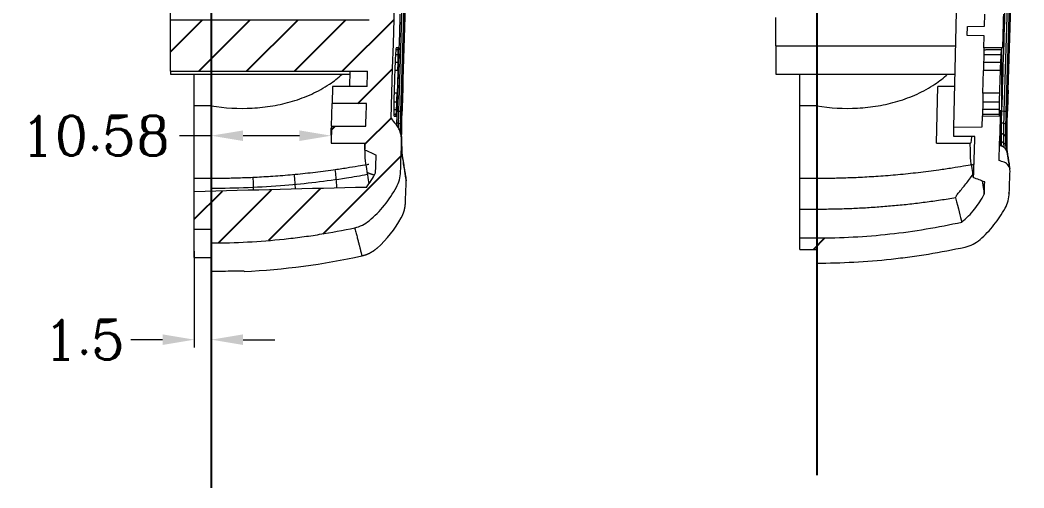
# Model space of a CAD drawing. Header units: millimetres. Extents: x -2408 to -1447, y -915 to -594.
# Drawn here: x -1544.7 to -1456.1, y -878.6 to -837.3 of the extents above; entities that cross this region are included whole.
import ezdxf

# ---------------------------------------------------------------- set-up
doc = ezdxf.new("R2010")
doc.units = ezdxf.units.MM
doc.layers.get('0').update_dxf_attribs({"linetype": 'CONTINUOUS'})
doc.layers.get('Defpoints').update_dxf_attribs({"linetype": 'CONTINUOUS'})
doc.layers.add('5', color=7, linetype='CONTINUOUS', true_color=0xffffff)
doc.styles.add('ROMANC', font='romanc.shx', dxfattribs={"bigfont": 'gbcbig.shx'})
doc.dimstyles.new('YanXiu', dxfattribs={"dimtxt": 2.5, "dimasz": 2.2, "dimexe": 0.66, "dimexo": 0.66, "dimgap": 0.66, "dimtad": 0, "dimdsep": 46, "dimtxsty": 'ROMANC', "dimcen": 0, "dimclrd": 256, "dimclre": 131, "dimclrt": 42, "dimazin": 2, "dimtfac": 1, "dimtofl": 0, "dimtmove": 0, "dimatfit": 3, "dimfxl": 0, "dimlwd": 5, "dimlwe": 5, "dimarcsym": 0})

# ---------------------------------------------------------------- blocks, each defined once
blk = doc.blocks.new('HATCH7')
at = {"color": 1, "linetype": 'Continuous'}
for p, q in [((665.598, 990.349), (668.405, 993.155)), ((668.101, 988.609), (672.648, 993.155)), ((672.344, 988.609), (676.89, 993.155)), ((676.587, 988.609), (681.133, 993.155)), ((680.829, 988.609), (685.437, 993.216)), ((682.22, 985.757), (685.301, 988.838)), ((682.868, 982.163), (685.163, 984.457)), ((679.878, 983.415), (680.21, 983.747)), ((679.147, 974.199), (686.053, 981.105)), ((667.709, 975.489), (670.207, 977.987)), ((669.858, 973.395), (674.567, 978.104)), ((674.32, 973.614), (678.916, 978.21))]:
    blk.add_line(p, q, dxfattribs=at)
blk = doc.blocks.new('HATCH9')
at = {"color": 2, "linetype": 'Continuous'}
blk.add_line((735.966, 972.807), (736.998, 973.839), dxfattribs=at)
blk = doc.blocks.new('*D58')
at = {"lineweight": 5}
for p, q in [((1876.028, 537.133), (1873.228, 537.133)), ((1885.228, 537.133), (1888.028, 537.133))]:
    blk.add_line(p, q, dxfattribs=at)
at = {"color": 131, "lineweight": 5}
for p, q in [((1878.828, 528.928), (1878.828, 537.833)), ((1882.428, 528.928), (1882.428, 537.833))]:
    blk.add_line(p, q, dxfattribs=at)
for points in [[(1876.028, 537.6), (1876.028, 536.667), (1878.828, 537.133)], [(1885.228, 537.6), (1885.228, 536.667), (1882.428, 537.133)]]:
    blk.add_solid(points)
at = {"layer": 'Defpoints', "color": 0}
for p in [(1878.828, 537.133), (1878.828, 528.229, 35), (1882.428, 528.229, 35)]:
    blk.add_point(p, dxfattribs=at)
at = {"color": 42, "insert": (1868.861, 537.133), "char_height": 3.5, "attachment_point": 5, "style": 'ROMANC'}
blk.add_mtext('3.6', dxfattribs=at)
blk = doc.blocks.new('*D59')
at = {"color": 131, "lineweight": 5}
for p, q in [((1882.428, 519.586), (1882.428, 520.16)), ((1893.011, 519.508), (1893.011, 520.16))]:
    blk.add_line(p, q, dxfattribs=at)
at = {"lineweight": 5}
for p, q in [((1882.428, 519.461), (1879.628, 519.461)), ((1890.211, 519.461), (1885.228, 519.461))]:
    blk.add_line(p, q, dxfattribs=at)
for points in [[(1885.228, 519.927), (1885.228, 518.994), (1882.428, 519.461)], [(1890.211, 519.927), (1890.211, 518.994), (1893.011, 519.461)]]:
    blk.add_solid(points)
at = {"layer": 'Defpoints', "color": 0}
for p in [(1882.428, 519.461), (1882.428, 518.886, 35), (1893.011, 518.808, 35)]:
    blk.add_point(p, dxfattribs=at)
at = {"color": 42, "insert": (1872.178, 519.461), "char_height": 3.5, "attachment_point": 5, "style": 'ROMANC'}
blk.add_mtext('10.58', dxfattribs=at)
blk = doc.blocks.new('*D60')
at = {"color": 131, "lineweight": 5}
for p, q in [((1880.928, 509.26), (1880.928, 500.75)), ((1882.428, 505.123), (1882.428, 500.75))]:
    blk.add_line(p, q, dxfattribs=at)
at = {"lineweight": 5}
for p, q in [((1878.128, 501.45), (1875.328, 501.45)), ((1885.228, 501.45), (1888.028, 501.45))]:
    blk.add_line(p, q, dxfattribs=at)
for points in [[(1878.128, 501.917), (1878.128, 500.983), (1880.928, 501.45)], [(1885.228, 501.917), (1885.228, 500.983), (1882.428, 501.45)]]:
    blk.add_solid(points)
at = {"layer": 'Defpoints', "color": 0}
for p in [(1880.928, 509.96, 35), (1882.428, 505.823, 35), (1880.928, 501.45)]:
    blk.add_point(p, dxfattribs=at)
at = {"color": 42, "insert": (1871.211, 501.45), "char_height": 3.5, "attachment_point": 5, "style": 'ROMANC'}
blk.add_mtext('1.5', dxfattribs=at)

msp = doc.modelspace()

# ---------------------------------------------------------------- linework, layer by layer
at = {"color": 1}
for p, q in [((-1474.401, -661.446, 35), (-1474.401, -877.517, 35)), ((-1527.836, -662.628, 35), (-1527.836, -878.641, 35))]:
    msp.add_line(p, q, dxfattribs=at)
at = {"layer": '5', "color": 7, "linetype": 'Continuous', "lineweight": 5}
for p, q in [((-1462.286, -846.786, 35), (-1460.801, -778.603, 35)), ((-1531.436, -841.856, 35), (-1531.436, -837.332, 35)), ((-1513.901, -837.332, 35), (-1531.436, -837.332, 35)), ((-1478.001, -839.594, 35), (-1478.001, -837.094, 35)), ((-1459.592, -837.872, 35), (-1459.568, -836.799, 35)), ((-1461.11, -838.703, 35), (-1461.092, -837.886, 35)), ((-1461.092, -837.886, 35), (-1459.592, -837.872, 35)), ((-1459.61, -838.716, 35), (-1461.11, -838.703, 35)), ((-1459.633, -839.79, 35), (-1459.61, -838.716, 35)), ((-1478.001, -839.594, 35), (-1478.001, -842.094, 35)), ((-1478.001, -839.594, 35), (-1462.13, -839.594, 35)), ((-1457.975, -839.775, 35), (-1459.633, -839.79, 35)), ((-1531.436, -841.856, 35), (-1514.041, -841.856, 35)), ((-1531.436, -841.856, 35), (-1531.436, -842.094, 35)), ((-1531.436, -842.094, 35), (-1515.619, -842.094, 35)), ((-1529.336, -844.907, 35), (-1529.336, -842.094, 35)), ((-1527.836, -842.094, 35), (-1527.836, -844.907, 35)), ((-1515.614, -841.856, 35), (-1515.643, -843.194, 35)), ((-1511.367, -841.794, 35), (-1511.641, -841.794, 35)), ((-1478.001, -842.094, 35), (-1462.184, -842.094, 35)), ((-1475.901, -844.907, 35), (-1475.901, -842.094, 35)), ((-1474.401, -842.094, 35), (-1474.401, -844.907, 35)), ((-1459.721, -843.794, 35), (-1459.677, -841.794, 35)), ((-1458.206, -841.794, 35), (-1459.677, -841.794, 35)), ((-1517.144, -843.194, 35), (-1517.176, -844.694, 35)), ((-1514.084, -843.194, 35), (-1517.144, -843.194, 35)), ((-1463.817, -848.194, 35), (-1463.708, -843.194, 35)), ((-1462.208, -843.194, 35), (-1463.708, -843.194, 35)), ((-1511.432, -843.794, 35), (-1511.706, -843.794, 35)), ((-1458.27, -843.794, 35), (-1459.721, -843.794, 35)), ((-1527.836, -844.907, 35), (-1529.336, -844.907, 35)), ((-1529.336, -851.324, 35), (-1529.336, -844.907, 35)), ((-1527.836, -851.324, 35), (-1527.836, -844.907, 35)), ((-1517.22, -846.694, 35), (-1517.176, -844.694, 35)), ((-1514.133, -844.694, 35), (-1517.176, -844.694, 35)), ((-1474.401, -844.907, 35), (-1475.901, -844.907, 35)), ((-1475.901, -851.324, 35), (-1475.901, -844.907, 35)), ((-1474.401, -851.324, 35), (-1474.401, -844.907, 35)), ((-1459.785, -846.764, 35), (-1459.764, -845.799, 35)), ((-1459.764, -845.799, 35), (-1458.169, -845.813, 35)), ((-1517.22, -846.694, 35), (-1517.253, -848.194, 35)), ((-1517.22, -846.694, 35), (-1514.199, -846.694, 35)), ((-1462.304, -847.603, 35), (-1462.286, -846.786, 35)), ((-1462.286, -846.786, 35), (-1459.785, -846.764, 35)), ((-1460.431, -847.619, 35), (-1462.304, -847.603, 35)), ((-1517.253, -848.194, 35), (-1514.25, -848.194, 35)), ((-1463.817, -848.194, 35), (-1460.814, -848.194, 35)), ((-1527.836, -851.324, 35), (-1529.336, -851.324, 35)), ((-1529.336, -852.493, 35), (-1529.336, -851.324, 35)), ((-1510.659, -851.297, 35), (-1510.659, -851.299, 35)), ((-1474.401, -851.324, 35), (-1475.901, -851.324, 35)), ((-1475.901, -854.049, 35), (-1475.901, -851.324, 35)), ((-1529.336, -855.786, 35), (-1529.336, -852.493, 35)), ((-1474.401, -854.049, 35), (-1475.901, -854.049, 35)), ((-1475.901, -856.572, 35), (-1475.901, -854.049, 35)), ((-1474.401, -854.049, 35), (-1474.401, -856.572, 35)), ((-1529.336, -855.786, 35), (-1527.836, -855.786, 35)), ((-1529.336, -858.298, 35), (-1529.336, -855.786, 35)), ((-1527.836, -857.011, 35), (-1527.836, -855.786, 35)), ((-1475.901, -856.573, 35), (-1474.401, -856.573, 35)), ((-1475.901, -857.579, 35), (-1475.901, -856.573, 35)), ((-1527.836, -857.011, 35), (-1527.836, -859.533, 35)), ((-1475.901, -857.579, 35), (-1474.401, -857.579, 35)), ((-1474.401, -858.787, 35), (-1474.401, -857.579, 35)), ((-1529.336, -858.298, 35), (-1527.836, -858.298, 35)), ((-1524.936, -859.49, 35), (-1524.936, -859.526, 35))]:
    msp.add_line(p, q, dxfattribs=at)
at = {"layer": '5', "color": 7, "linetype": 'Continuous'}
for p, q in [((-1511.555, -846.52, 35), (-1511.555, -846.521, 35)), ((-1511.038, -848.005, 35), (-1511.038, -848.005, 35)), ((-1457.86, -849.886, 35), (-1457.86, -849.886, 35)), ((-1513.339, -850.827, 35), (-1513.34, -850.827, 35)), ((-1511.132, -850.732, 35), (-1511.132, -850.732, 35)), ((-1457.333, -850.673, 35), (-1457.333, -850.673, 35)), ((-1511.499, -852.094, 35), (-1511.499, -852.094, 35)), ((-1459.606, -852.701, 35), (-1459.606, -852.703, 35)), ((-1457.4, -852.601, 35), (-1457.4, -852.6, 35)), ((-1457.767, -853.944, 35), (-1457.767, -853.944, 35)), ((-1513.902, -855.047, 35), (-1513.902, -855.047, 35)), ((-1515.177, -855.67, 35), (-1515.177, -855.67, 35)), ((-1459.983, -856.706, 35), (-1459.983, -856.706, 35)), ((-1461.307, -857.372, 35), (-1461.307, -857.372, 35))]:
    msp.add_line(p, q, dxfattribs=at)
at = {"layer": '5', "color": 7, "linetype": 'Continuous', "lineweight": 5}
for centre, radius, start, end in [((-4437.753, -748.984, 35), 2927.388, 358.101179, 359.46948), ((-4437.753, -748.984, 35), 2927.917, 358.22307, 358.281005), ((-4384.318, -748.984, 35), 2927.751, 358.222941, 358.280936), ((-4437.753, -748.984, 35), 2925.186, 358.154385, 358.180607), ((-4437.753, -748.984, 35), 2925.186, 358.085793, 358.124989), ((-4437.753, -748.984, 35), 2927.917, 358.089252, 358.104814), ((-4384.318, -748.984, 35), 2927.751, 358.028133, 358.104735), ((-4384.318, -748.984, 35), 2925.55, 357.996658, 358.067904), ((-4437.753, -748.984, 35), 2925.186, 358.044711, 358.056396), ((-4437.753, -748.984, 35), 2928.389, 358.008845, 358.062232), ((-4437.753, -748.984, 35), 2926.187, 358.005478, 358.036404), ((-4437.753, -748.984, 35), 2928.917, 357.956006, 357.993485), ((-4384.318, -748.984, 35), 2928.751, 357.972511, 358.010237), ((-4384.318, -748.984, 35), 2926.55, 357.969008, 357.990252), ((-1519.837, -849.979, 35), 10, 311.58196, 331.28384), ((-1527.836, -797.928, 35), 61.667, 272.69544, 282.44739)]:
    msp.add_arc(centre, radius, start, end, dxfattribs=at)
at = {"layer": '5', "color": 7, "linetype": 'Continuous', "lineweight": 5, "extrusion": (0, 0, -1)}
for centre, start in [((4437.753, -748.984, -35), 181.840999), ((4384.318, -748.984, -35), 181.850169)]:
    msp.add_arc(centre, 2928.346, start, 181.886366, dxfattribs=at)
at = {"layer": '5', "color": 7, "linetype": 'Continuous', "lineweight": 5}
for centre, start_param in [((-1511.792, -845.351, 35), 5.16844), ((-1458.357, -845.351, 35), 5.061631)]:
    msp.add_ellipse(centre, major_axis=(0.8, -0.026), ratio=0.000004, start_param=start_param, end_param=6.326341, dxfattribs=at)
for points, knots in [([(-1509.85, -776.596, 35), (-1509.911, -783.054, 35), (-1510.075, -795.971, 35), (-1510.424, -813.96, 35), (-1510.839, -830.425, 35), (-1511.144, -840.433, 35), (-1511.307, -845.367, 35)], [0, 0, 0, 0, 0.28168, 0.56336, 0.78468, 1, 1, 1, 1]), ([(-1509.671, -776.597, 35), (-1509.732, -783.056, 35), (-1509.896, -795.974, 35), (-1510.245, -813.964, 35), (-1510.661, -830.43, 35), (-1510.966, -840.438, 35), (-1511.129, -845.373, 35)], [0, 0, 0, 0, 0.28168, 0.56336, 0.78468, 1, 1, 1, 1]), ([(-1509.563, -776.598, 35), (-1509.624, -783.058, 35), (-1509.789, -795.975, 35), (-1510.137, -813.966, 35), (-1510.553, -830.433, 35), (-1510.858, -840.442, 35), (-1511.021, -845.377, 35)], [0, 0, 0, 0, 0.28168, 0.56336, 0.78468, 1, 1, 1, 1]), ([(-1510.999, -845.377, 35), (-1510.974, -844.617, 35), (-1510.922, -843.029, 35), (-1510.848, -840.682, 35), (-1510.777, -838.406, 35), (-1510.715, -836.339, 35), (-1510.66, -834.48, 35), (-1510.612, -832.83, 35), (-1510.57, -831.347, 35), (-1510.532, -829.975, 35), (-1510.495, -828.641, 35), (-1510.46, -827.314, 35), (-1510.424, -825.973, 35), (-1510.365, -823.709, 35), (-1510.285, -820.517, 35), (-1510.187, -816.402, 35), (-1510.102, -812.605, 35), (-1510.029, -809.132, 35), (-1509.966, -805.994, 35), (-1509.908, -802.922, 35), (-1509.856, -799.977, 35), (-1509.818, -797.735, 35), (-1509.791, -796.083, 35), (-1509.772, -794.897, 35), (-1509.751, -793.526, 35), (-1509.727, -791.964, 35), (-1509.702, -790.212, 35), (-1509.676, -788.311, 35), (-1509.649, -786.268, 35), (-1509.622, -784.091, 35), (-1509.595, -781.745, 35), (-1509.568, -779.228, 35), (-1509.551, -777.494, 35), (-1509.542, -776.599, 35)], [0, 0, 0, 0, 0.033169, 0.069303, 0.102401, 0.132464, 0.159491, 0.183482, 0.204438, 0.224205, 0.24332, 0.262625, 0.282119, 0.301803, 0.361399, 0.42134, 0.481281, 0.527054, 0.572827, 0.618133, 0.661022, 0.701281, 0.715924, 0.733076, 0.753003, 0.775705, 0.801183, 0.829435, 0.858614, 0.89026, 0.924373, 0.960953, 1, 1, 1, 1]), ([(-1456.414, -776.596, 35), (-1456.475, -783.054, 35), (-1456.64, -795.971, 35), (-1456.988, -813.96, 35), (-1457.404, -830.425, 35), (-1457.709, -840.433, 35), (-1457.872, -845.367, 35)], [0, 0, 0, 0, 0.28168, 0.56336, 0.78468, 1, 1, 1, 1]), ([(-1456.236, -776.597, 35), (-1456.297, -783.056, 35), (-1456.461, -795.974, 35), (-1456.809, -813.964, 35), (-1457.225, -830.43, 35), (-1457.53, -840.438, 35), (-1457.693, -845.373, 35)], [0, 0, 0, 0, 0.28168, 0.56336, 0.78468, 1, 1, 1, 1]), ([(-1456.128, -776.598, 35), (-1456.189, -783.058, 35), (-1456.353, -795.975, 35), (-1456.702, -813.966, 35), (-1457.117, -830.433, 35), (-1457.422, -840.442, 35), (-1457.586, -845.377, 35)], [0, 0, 0, 0, 0.28168, 0.56336, 0.78468, 1, 1, 1, 1]), ([(-1457.564, -845.377, 35), (-1457.539, -844.617, 35), (-1457.487, -843.029, 35), (-1457.412, -840.682, 35), (-1457.342, -838.406, 35), (-1457.28, -836.339, 35), (-1457.225, -834.48, 35), (-1457.177, -832.83, 35), (-1457.135, -831.347, 35), (-1457.097, -829.975, 35), (-1457.06, -828.641, 35), (-1457.024, -827.314, 35), (-1456.989, -825.973, 35), (-1456.93, -823.709, 35), (-1456.849, -820.517, 35), (-1456.752, -816.402, 35), (-1456.667, -812.605, 35), (-1456.594, -809.132, 35), (-1456.531, -805.994, 35), (-1456.473, -802.922, 35), (-1456.42, -799.977, 35), (-1456.383, -797.786, 35), (-1456.358, -796.253, 35), (-1456.342, -795.27, 35), (-1456.325, -794.154, 35), (-1456.306, -792.897, 35), (-1456.285, -791.5, 35), (-1456.263, -789.963, 35), (-1456.239, -788.222, 35), (-1456.214, -786.268, 35), (-1456.187, -784.091, 35), (-1456.159, -781.745, 35), (-1456.132, -779.228, 35), (-1456.115, -777.494, 35), (-1456.107, -776.599, 35)], [0, 0, 0, 0, 0.033169, 0.069303, 0.102401, 0.132464, 0.159491, 0.183482, 0.204438, 0.224205, 0.24332, 0.262625, 0.282119, 0.301803, 0.361399, 0.42134, 0.481281, 0.527054, 0.572827, 0.618133, 0.661022, 0.701281, 0.7137, 0.727892, 0.744123, 0.762393, 0.782701, 0.805049, 0.829435, 0.858614, 0.89026, 0.924373, 0.960953, 1, 1, 1, 1]), ([(-1456.657, -779.576, 35), (-1456.731, -786.735, 35), (-1456.941, -801.58, 35), (-1457.417, -823.509, 35), (-1457.85, -838.277, 35), (-1458.083, -845.36, 35)], [0, 0, 0, 0, 0.326391, 0.676892, 1, 1, 1, 1]), ([(-1511.515, -839.776, 35), (-1511.519, -839.776, 35), (-1511.523, -839.79, 35), (-1511.533, -839.842, 35), (-1511.538, -839.882, 35), (-1511.548, -839.983, 35), (-1511.554, -840.044, 35), (-1511.565, -840.19, 35), (-1511.571, -840.274, 35), (-1511.601, -840.739, 35), (-1511.625, -841.262, 35), (-1511.641, -841.794, 35)], [0, 0, 0, 0, 0.125, 0.125, 0.25, 0.25, 0.375, 0.375, 0.5, 0.5, 1, 1, 1, 1]), ([(-1511.367, -841.794, 35), (-1511.363, -841.661, 35), (-1511.359, -841.53, 35), (-1511.352, -841.272, 35), (-1511.348, -841.145, 35), (-1511.342, -840.9, 35), (-1511.339, -840.784, 35), (-1511.335, -840.564, 35), (-1511.333, -840.46, 35), (-1511.325, -839.995, 35), (-1511.327, -839.775, 35), (-1511.336, -839.775, 35)], [0, 0, 0, 0, 0.125, 0.125, 0.25, 0.25, 0.375, 0.375, 0.5, 0.5, 1, 1, 1, 1]), ([(-1511.256, -839.774, 35), (-1511.257, -839.774, 35), (-1511.258, -839.788, 35), (-1511.261, -839.84, 35), (-1511.263, -839.879, 35), (-1511.268, -839.981, 35), (-1511.271, -840.042, 35), (-1511.277, -840.188, 35), (-1511.281, -840.273, 35), (-1511.299, -840.738, 35), (-1511.318, -841.261, 35), (-1511.335, -841.794, 35)], [0, 0, 0, 0, 0.125, 0.125, 0.25, 0.25, 0.375, 0.375, 0.5, 0.5, 1, 1, 1, 1]), ([(-1511.256, -839.774, 35), (-1511.25, -839.774, 35), (-1511.245, -839.774, 35), (-1511.244, -839.774, 35), (-1511.244, -839.774, 35)], [0, 0, 0, 0, 0.664186, 1, 1, 1, 1]), ([(-1459.633, -839.79, 35), (-1459.633, -839.79, 35), (-1459.634, -839.804, 35), (-1459.635, -839.856, 35), (-1459.636, -839.894, 35), (-1459.639, -840.045, 35), (-1459.642, -840.194, 35), (-1459.654, -840.749, 35), (-1459.666, -841.272, 35), (-1459.677, -841.794, 35)], [0, 0, 0, 0, 0.125, 0.125, 0.25, 0.25, 0.5, 0.5, 1, 1, 1, 1]), ([(-1458.079, -839.776, 35), (-1458.083, -839.776, 35), (-1458.088, -839.79, 35), (-1458.097, -839.842, 35), (-1458.102, -839.882, 35), (-1458.113, -839.983, 35), (-1458.119, -840.044, 35), (-1458.13, -840.19, 35), (-1458.136, -840.274, 35), (-1458.165, -840.739, 35), (-1458.189, -841.262, 35), (-1458.206, -841.794, 35)], [0, 0, 0, 0, 0.125, 0.125, 0.25, 0.25, 0.375, 0.375, 0.5, 0.5, 1, 1, 1, 1]), ([(-1527.836, -844.907, 35), (-1526.634, -845.104, 35), (-1525.429, -845.166, 35), (-1523.617, -845.067, 35), (-1523.012, -845, 35), (-1521.825, -844.8, 35), (-1521.241, -844.666, 35), (-1520.379, -844.411, 35), (-1520.094, -844.316, 35), (-1519.53, -844.106, 35), (-1519.249, -843.991, 35), (-1518.429, -843.617, 35), (-1517.905, -843.329, 35), (-1517.017, -842.729, 35), (-1516.638, -842.433, 35), (-1516.29, -842.108, 35)], [0, 0, 0, 0, 0.294475, 0.294475, 0.441712, 0.441712, 0.588949, 0.588949, 0.662568, 0.662568, 0.736186, 0.736186, 0.883424, 0.883424, 1, 1, 1, 1]), ([(-1474.401, -844.907, 35), (-1473.199, -845.104, 35), (-1471.994, -845.166, 35), (-1470.182, -845.067, 35), (-1469.577, -845, 35), (-1468.39, -844.8, 35), (-1467.806, -844.666, 35), (-1466.944, -844.411, 35), (-1466.659, -844.316, 35), (-1466.094, -844.106, 35), (-1465.814, -843.991, 35), (-1464.993, -843.617, 35), (-1464.47, -843.329, 35), (-1463.575, -842.726, 35), (-1463.192, -842.424, 35), (-1462.84, -842.094, 35)], [0, 0, 0, 0, 0.293983, 0.293983, 0.440974, 0.440974, 0.587965, 0.587965, 0.661461, 0.661461, 0.734956, 0.734956, 0.881948, 0.881948, 1, 1, 1, 1]), ([(-1511.706, -843.794, 35), (-1511.71, -843.927, 35), (-1511.714, -844.058, 35), (-1511.72, -844.315, 35), (-1511.723, -844.443, 35), (-1511.728, -844.687, 35), (-1511.73, -844.803, 35), (-1511.732, -845.023, 35), (-1511.733, -845.127, 35), (-1511.733, -845.592, 35), (-1511.724, -845.812, 35), (-1511.708, -845.812, 35)], [0, 0, 0, 0, 0.125, 0.125, 0.25, 0.25, 0.375, 0.375, 0.5, 0.5, 1, 1, 1, 1]), ([(-1511.529, -845.813, 35), (-1511.527, -845.813, 35), (-1511.524, -845.799, 35), (-1511.518, -845.747, 35), (-1511.515, -845.708, 35), (-1511.508, -845.607, 35), (-1511.504, -845.545, 35), (-1511.496, -845.4, 35), (-1511.491, -845.315, 35), (-1511.469, -844.85, 35), (-1511.449, -844.327, 35), (-1511.432, -843.794, 35)], [0, 0, 0, 0, 0.125, 0.125, 0.25, 0.25, 0.375, 0.375, 0.5, 0.5, 1, 1, 1, 1]), ([(-1511.399, -843.794, 35), (-1511.403, -843.928, 35), (-1511.408, -844.059, 35), (-1511.415, -844.316, 35), (-1511.419, -844.444, 35), (-1511.426, -844.688, 35), (-1511.429, -844.804, 35), (-1511.435, -845.024, 35), (-1511.438, -845.129, 35), (-1511.449, -845.594, 35), (-1511.453, -845.814, 35), (-1511.449, -845.814, 35)], [0, 0, 0, 0, 0.125, 0.125, 0.25, 0.25, 0.375, 0.375, 0.5, 0.5, 1, 1, 1, 1]), ([(-1459.721, -843.794, 35), (-1459.723, -843.925, 35), (-1459.726, -844.058, 35), (-1459.732, -844.314, 35), (-1459.735, -844.439, 35), (-1459.742, -844.803, 35), (-1459.747, -845.029, 35), (-1459.759, -845.582, 35), (-1459.764, -845.798, 35), (-1459.764, -845.799, 35)], [0, 0, 0, 0, 0.125, 0.125, 0.25, 0.25, 0.5, 0.5, 1, 1, 1, 1]), ([(-1458.27, -843.794, 35), (-1458.275, -843.927, 35), (-1458.278, -844.058, 35), (-1458.285, -844.315, 35), (-1458.288, -844.443, 35), (-1458.292, -844.687, 35), (-1458.294, -844.803, 35), (-1458.297, -845.023, 35), (-1458.297, -845.127, 35), (-1458.298, -845.592, 35), (-1458.289, -845.812, 35), (-1458.273, -845.812, 35)], [0, 0, 0, 0, 0.125, 0.125, 0.25, 0.25, 0.375, 0.375, 0.5, 0.5, 1, 1, 1, 1]), ([(-1511.438, -845.814, 35), (-1511.438, -845.814, 35), (-1511.439, -845.814, 35), (-1511.444, -845.814, 35), (-1511.449, -845.814, 35)], [0, 0, 0, 0, 0.335336, 1, 1, 1, 1]), ([(-1511.304, -845.341, 35), (-1511.315, -845.629, 35), (-1511.332, -846.137, 35), (-1511.342, -846.624, 35), (-1511.345, -846.833, 35)], [0, 0, 0, 0, 0.546932, 1, 1, 1, 1]), ([(-1511.124, -845.345, 35), (-1511.135, -845.649, 35), (-1511.154, -846.236, 35), (-1511.165, -846.863, 35), (-1511.168, -847.179, 35), (-1511.169, -847.238, 35)], [0, 0, 0, 0, 0.447424, 0.894534, 1, 1, 1, 1]), ([(-1511.017, -845.346, 35), (-1511.026, -845.588, 35), (-1511.04, -846.062, 35), (-1511.055, -846.754, 35), (-1511.062, -847.281, 35), (-1511.063, -847.568, 35), (-1511.063, -847.658, 35)], [0, 0, 0, 0, 0.287698, 0.575193, 0.862656, 1, 1, 1, 1]), ([(-1511.045, -847.893, 35), (-1511.045, -847.812, 35), (-1511.045, -847.562, 35), (-1511.041, -847.109, 35), (-1511.031, -846.531, 35), (-1511.016, -845.938, 35), (-1511.004, -845.543, 35), (-1510.997, -845.346, 35)], [0, 0, 0, 0, 0.118861, 0.349681, 0.573542, 0.790327, 1, 1, 1, 1]), ([(-1458.083, -845.36, 35), (-1458.098, -845.721, 35), (-1458.11, -846.083, 35), (-1458.125, -846.762, 35), (-1458.129, -847.082, 35), (-1458.128, -847.64, 35), (-1458.124, -847.881, 35), (-1458.109, -848.254, 35), (-1458.098, -848.388, 35), (-1458.085, -848.46, 35)], [0, 0, 0, 0, 0.25, 0.25, 0.5, 0.5, 0.75, 0.75, 1, 1, 1, 1]), ([(-1457.868, -845.341, 35), (-1457.877, -845.555, 35), (-1457.891, -845.974, 35), (-1457.907, -846.588, 35), (-1457.914, -847.154, 35), (-1457.915, -847.661, 35), (-1457.907, -848.086, 35), (-1457.892, -848.407, 35), (-1457.878, -848.535, 35), (-1457.869, -848.579, 35)], [0, 0, 0, 0, 0.139953, 0.279791, 0.419747, 0.559591, 0.706268, 0.852946, 1, 1, 1, 1]), ([(-1457.689, -845.345, 35), (-1457.697, -845.571, 35), (-1457.712, -846.014, 35), (-1457.727, -846.662, 35), (-1457.735, -847.26, 35), (-1457.735, -847.796, 35), (-1457.728, -848.245, 35), (-1457.713, -848.585, 35), (-1457.698, -848.721, 35), (-1457.69, -848.768, 35)], [0, 0, 0, 0, 0.139952, 0.279787, 0.419673, 0.559516, 0.70616, 0.852894, 1, 1, 1, 1]), ([(-1457.582, -845.346, 35), (-1457.59, -845.588, 35), (-1457.605, -846.062, 35), (-1457.62, -846.754, 35), (-1457.628, -847.392, 35), (-1457.628, -847.965, 35), (-1457.621, -848.445, 35), (-1457.605, -848.808, 35), (-1457.591, -848.954, 35), (-1457.583, -849.004, 35)], [0, 0, 0, 0, 0.139942, 0.279786, 0.419615, 0.559476, 0.706091, 0.852877, 1, 1, 1, 1]), ([(-1457.573, -849.048, 35), (-1457.58, -849.005, 35), (-1457.591, -848.878, 35), (-1457.604, -848.562, 35), (-1457.61, -848.147, 35), (-1457.611, -847.656, 35), (-1457.605, -847.109, 35), (-1457.595, -846.531, 35), (-1457.581, -845.938, 35), (-1457.569, -845.543, 35), (-1457.562, -845.346, 35)], [0, 0, 0, 0, 0.137908, 0.272148, 0.402729, 0.529665, 0.652872, 0.772365, 0.888081, 1, 1, 1, 1]), ([(-1511.038, -848.005, 35), (-1511.034, -847.87, 35), (-1511.044, -847.737, 35), (-1511.088, -847.474, 35), (-1511.122, -847.343, 35), (-1511.208, -847.09, 35), (-1511.26, -846.967, 35), (-1511.386, -846.732, 35), (-1511.459, -846.616, 35), (-1511.555, -846.52, 35)], [0, 0, 0, 0, 0.25, 0.25, 0.5, 0.5, 0.75, 0.75, 1, 1, 1, 1]), ([(-1511.028, -846.685, 35), (-1511.023, -846.652, 35), (-1511.044, -846.589, 35), (-1511.171, -846.505, 35), (-1511.331, -846.452, 35), (-1511.431, -846.43, 35), (-1511.467, -846.424, 35)], [0, 0, 0, 0, 0.301995, 0.620188, 0.86859, 1, 1, 1, 1]), ([(-1457.592, -846.685, 35), (-1457.587, -846.652, 35), (-1457.609, -846.589, 35), (-1457.736, -846.505, 35), (-1457.919, -846.444, 35), (-1458.052, -846.419, 35), (-1458.122, -846.409, 35)], [0, 0, 0, 0, 0.273452, 0.56157, 0.786495, 1, 1, 1, 1]), ([(-1511.038, -847.622, 35), (-1511.039, -847.675, 35), (-1511.039, -847.781, 35), (-1511.039, -847.935, 35), (-1511.038, -848.113, 35), (-1511.036, -848.31, 35), (-1511.033, -848.518, 35), (-1511.028, -848.709, 35), (-1511.022, -848.879, 35), (-1511.015, -849.024, 35), (-1511.005, -849.145, 35), (-1510.998, -849.199, 35), (-1510.995, -849.226, 35)], [0, 0, 0, 0, 0.065089, 0.131509, 0.197947, 0.304755, 0.414119, 0.526068, 0.640631, 0.75782, 0.877637, 1, 1, 1, 1]), ([(-1460.73, -847.622, 35), (-1460.737, -847.701, 35), (-1460.743, -847.774, 35), (-1460.761, -847.951, 35), (-1460.772, -848.041, 35), (-1460.794, -848.161, 35), (-1460.804, -848.193, 35), (-1460.814, -848.194, 35), (-1460.814, -848.194, 35), (-1460.814, -848.194, 35)], [0, 0, 0, 0, 0.216694, 0.216694, 0.6028, 0.6028, 0.988907, 0.988907, 1, 1, 1, 1]), ([(-1458.224, -847.467, 35), (-1458.224, -847.468, 35), (-1458.224, -847.581, 35), (-1458.222, -847.794, 35), (-1458.216, -848.07, 35), (-1458.206, -848.295, 35), (-1458.197, -848.392, 35), (-1458.191, -848.428, 35)], [0, 0, 0, 0, 0.00141, 0.227945, 0.464626, 0.720446, 1, 1, 1, 1]), ([(-1457.604, -847.868, 35), (-1457.599, -847.806, 35), (-1457.62, -847.686, 35), (-1457.747, -847.53, 35), (-1457.931, -847.42, 35), (-1458.063, -847.376, 35), (-1458.134, -847.36, 35)], [0, 0, 0, 0, 0.273448, 0.561564, 0.78649, 1, 1, 1, 1]), ([(-1514.27, -848.784, 35), (-1514.27, -848.761, 35), (-1514.271, -848.736, 35), (-1514.273, -848.555, 35), (-1514.274, -848.381, 35), (-1514.274, -848.196, 35)], [0, 0, 0, 0, 0.135279, 0.135279, 1, 1, 1, 1]), ([(-1514.27, -848.79, 35), (-1514.103, -848.87, 35), (-1513.936, -848.949, 35), (-1513.608, -849.101, 35), (-1513.446, -849.175, 35), (-1513.284, -849.249, 35)], [0, 0, 0, 0, 0.509187, 0.509187, 1, 1, 1, 1]), ([(-1514.222, -849.794, 35), (-1514.23, -849.741, 35), (-1514.237, -849.664, 35), (-1514.251, -849.464, 35), (-1514.256, -849.34, 35), (-1514.265, -849.075, 35), (-1514.268, -848.94, 35), (-1514.27, -848.79, 35)], [0, 0, 0, 0, 0.350433, 0.350433, 0.700865, 0.700865, 1, 1, 1, 1]), ([(-1460.786, -849.794, 35), (-1460.795, -849.741, 35), (-1460.802, -849.664, 35), (-1460.815, -849.464, 35), (-1460.821, -849.34, 35), (-1460.83, -849.054, 35), (-1460.833, -848.893, 35), (-1460.837, -848.555, 35), (-1460.838, -848.381, 35), (-1460.838, -848.196, 35)], [0, 0, 0, 0, 0.258599, 0.258599, 0.517198, 0.517198, 0.775798, 0.775798, 1, 1, 1, 1]), ([(-1457.603, -848.594, 35), (-1457.608, -848.569, 35), (-1457.638, -848.462, 35), (-1457.735, -848.3, 35), (-1457.919, -848.152, 35), (-1458.051, -848.094, 35), (-1458.122, -848.073, 35)], [0, 0, 0, 0, 0.11006, 0.462967, 0.738476, 1, 1, 1, 1]), ([(-1510.674, -851.249, 35), (-1510.673, -851.249, 35), (-1510.679, -851.197, 35), (-1510.715, -850.949, 35), (-1510.783, -850.507, 35), (-1510.879, -849.881, 35), (-1510.963, -849.342, 35), (-1511.009, -849.041, 35)], [0, 0, 0, 0, 0.180872, 0.385607, 0.590369, 0.795174, 1, 1, 1, 1]), ([(-1510.995, -849.226, 35), (-1510.983, -849.299, 35), (-1510.961, -849.445, 35), (-1510.929, -849.65, 35), (-1510.898, -849.845, 35), (-1510.869, -850.029, 35), (-1510.842, -850.202, 35), (-1510.817, -850.365, 35), (-1510.793, -850.517, 35), (-1510.77, -850.658, 35), (-1510.75, -850.789, 35), (-1510.731, -850.909, 35), (-1510.714, -851.018, 35), (-1510.698, -851.117, 35), (-1510.684, -851.206, 35), (-1510.672, -851.283, 35), (-1510.661, -851.351, 35), (-1510.652, -851.408, 35), (-1510.645, -851.454, 35), (-1510.639, -851.49, 35), (-1510.635, -851.516, 35), (-1510.632, -851.532, 35), (-1510.632, -851.534, 35), (-1510.632, -851.535, 35)], [0, 0, 0, 0, 0.048164, 0.096275, 0.144334, 0.192339, 0.24029, 0.288186, 0.336027, 0.383812, 0.43154, 0.479214, 0.526832, 0.574396, 0.621905, 0.66936, 0.716761, 0.764107, 0.811399, 0.858634, 0.905813, 0.952936, 1, 1, 1, 1]), ([(-1457.586, -848.99, 35), (-1457.56, -849.159, 35), (-1457.51, -849.477, 35), (-1457.432, -849.976, 35), (-1457.385, -850.274, 35), (-1457.36, -850.432, 35)], [0, 0, 0, 0, 0.282576, 0.565181, 1, 1, 1, 1]), ([(-1513.944, -850.074, 35), (-1513.989, -850.083, 35), (-1514.3, -850.14, 35), (-1514.942, -850.252, 35), (-1515.936, -850.415, 35), (-1517.267, -850.613, 35), (-1518.861, -850.818, 35), (-1520.641, -851.002, 35), (-1522.348, -851.139, 35), (-1523.94, -851.233, 35), (-1525.378, -851.29, 35), (-1526.66, -851.32, 35), (-1527.461, -851.323, 35), (-1527.836, -851.324, 35)], [0, 0, 0, 0, 0.010056, 0.069148, 0.142228, 0.229295, 0.360735, 0.488857, 0.613613, 0.727108, 0.829339, 0.920303, 1, 1, 1, 1]), ([(-1516.929, -850.537, 35), (-1516.896, -850.765, 35), (-1516.84, -851.22, 35), (-1516.799, -851.775, 35), (-1516.791, -852.083, 35), (-1516.79, -852.184, 35)], [0, 0, 0, 0, 0.382689, 0.786849, 1, 1, 1, 1]), ([(-1510.861, -850.008, 35), (-1510.86, -850.014, 35), (-1510.841, -850.09, 35), (-1510.834, -850.168, 35), (-1510.837, -850.242, 35)], [0, 0, 0, 0, 0.087539, 1, 1, 1, 1]), ([(-1460.508, -850.074, 35), (-1460.553, -850.083, 35), (-1460.864, -850.14, 35), (-1461.506, -850.252, 35), (-1462.501, -850.415, 35), (-1463.832, -850.613, 35), (-1465.426, -850.818, 35), (-1467.206, -851.002, 35), (-1468.912, -851.139, 35), (-1470.505, -851.233, 35), (-1471.943, -851.29, 35), (-1473.224, -851.32, 35), (-1474.026, -851.323, 35), (-1474.401, -851.324, 35)], [0, 0, 0, 0, 0.010056, 0.069148, 0.142228, 0.229295, 0.360735, 0.488857, 0.613613, 0.727108, 0.829339, 0.920303, 1, 1, 1, 1]), ([(-1457.333, -850.673, 35), (-1457.327, -850.503, 35), (-1457.375, -850.335, 35), (-1457.563, -850.054, 35), (-1457.701, -849.944, 35), (-1457.86, -849.886, 35)], [0, 0, 0, 0, 0.5, 0.5, 1, 1, 1, 1]), ([(-1514.074, -850.979, 35), (-1514.684, -851.094, 35), (-1516.183, -851.354, 35), (-1518.607, -851.679, 35), (-1521.496, -851.97, 35), (-1524.578, -852.16, 35), (-1526.748, -852.205, 35), (-1527.836, -852.205, 35)], [0, 0, 0, 0, 0.137231, 0.335219, 0.533217, 0.766597, 1, 1, 1, 1]), ([(-1524.171, -851.215, 35), (-1524.16, -851.445, 35), (-1524.144, -851.832, 35), (-1524.133, -852.205, 35), (-1524.13, -852.357, 35)], [0, 0, 0, 0, 0.577791, 1, 1, 1, 1]), ([(-1520.528, -850.96, 35), (-1520.506, -851.189, 35), (-1520.469, -851.633, 35), (-1520.448, -852.059, 35), (-1520.441, -852.259, 35)], [0, 0, 0, 0, 0.501835, 1, 1, 1, 1]), ([(-1511.499, -852.094, 35), (-1511.386, -851.884, 35), (-1511.298, -851.661, 35), (-1511.175, -851.203, 35), (-1511.14, -850.97, 35), (-1511.132, -850.732, 35)], [0, 0, 0, 0, 0.5, 0.5, 1, 1, 1, 1]), ([(-1510.756, -850.699, 35), (-1510.751, -850.716, 35), (-1510.728, -850.802, 35), (-1510.721, -850.891, 35), (-1510.724, -850.965, 35)], [0, 0, 0, 0, 0.196025, 1, 1, 1, 1]), ([(-1510.694, -851.113, 35), (-1510.686, -851.136, 35), (-1510.66, -851.23, 35), (-1510.652, -851.326, 35), (-1510.655, -851.4, 35)], [0, 0, 0, 0, 0.253725, 1, 1, 1, 1]), ([(-1462.134, -853.028, 35), (-1462.139, -853.008, 35), (-1462.136, -852.983, 35), (-1462.114, -852.92, 35), (-1462.094, -852.882, 35), (-1462.015, -852.756, 35), (-1461.935, -852.654, 35), (-1461.755, -852.433, 35), (-1461.654, -852.313, 35), (-1461.445, -852.061, 35), (-1461.338, -851.93, 35), (-1461.018, -851.527, 35), (-1460.803, -851.238, 35), (-1460.604, -850.938, 35)], [0, 0, 0, 0, 0.083619, 0.083619, 0.167238, 0.167238, 0.334476, 0.334476, 0.501714, 0.501714, 0.668952, 0.668952, 1, 1, 1, 1]), ([(-1459.567, -851.617, 35), (-1459.733, -851.557, 35), (-1459.898, -851.496, 35), (-1460.227, -851.375, 35), (-1460.391, -851.315, 35), (-1460.556, -851.255, 35)], [0, 0, 0, 0, 0.501015, 0.501015, 1, 1, 1, 1]), ([(-1513.902, -855.047, 35), (-1513.411, -854.637, 35), (-1512.962, -854.18, 35), (-1512.156, -853.189, 35), (-1511.802, -852.657, 35), (-1511.499, -852.094, 35)], [0, 0, 0, 0, 0.5, 0.5, 1, 1, 1, 1]), ([(-1459.791, -851.537, 35), (-1459.786, -851.572, 35), (-1459.769, -851.674, 35), (-1459.743, -851.837, 35), (-1459.714, -852.022, 35), (-1459.686, -852.196, 35), (-1459.66, -852.361, 35), (-1459.635, -852.515, 35), (-1459.618, -852.628, 35), (-1459.608, -852.689, 35), (-1459.605, -852.704, 35)], [0, 0, 0, 0, 0.073731, 0.219283, 0.364975, 0.510821, 0.656834, 0.803025, 0.949407, 1, 1, 1, 1]), ([(-1462.134, -853.028, 35), (-1462.357, -853.065, 35), (-1462.802, -853.139, 35), (-1463.473, -853.242, 35), (-1464.146, -853.34, 35), (-1464.821, -853.431, 35), (-1465.497, -853.516, 35), (-1466.175, -853.595, 35), (-1466.854, -853.667, 35), (-1467.535, -853.733, 35), (-1468.217, -853.793, 35), (-1468.9, -853.847, 35), (-1469.585, -853.895, 35), (-1470.27, -853.936, 35), (-1470.957, -853.971, 35), (-1471.644, -853.999, 35), (-1472.332, -854.022, 35), (-1473.021, -854.037, 35), (-1473.711, -854.047, 35), (-1474.171, -854.049, 35), (-1474.401, -854.049, 35)], [0, 0, 0, 0, 0.055693, 0.111347, 0.166968, 0.222558, 0.278122, 0.333664, 0.389188, 0.444698, 0.500199, 0.555695, 0.61119, 0.666689, 0.722195, 0.777714, 0.833249, 0.888806, 0.944388, 1, 1, 1, 1]), ([(-1461.587, -855.166, 35), (-1461.177, -854.828, 35), (-1460.803, -854.449, 35), (-1460.137, -853.621, 35), (-1459.849, -853.176, 35), (-1459.606, -852.703, 35)], [0, 0, 0, 0, 0.5, 0.5, 1, 1, 1, 1]), ([(-1457.767, -853.944, 35), (-1457.655, -853.737, 35), (-1457.566, -853.517, 35), (-1457.444, -853.066, 35), (-1457.409, -852.836, 35), (-1457.4, -852.601, 35)], [0, 0, 0, 0, 0.5, 0.5, 1, 1, 1, 1]), ([(-1459.983, -856.706, 35), (-1459.536, -856.316, 35), (-1459.123, -855.886, 35), (-1458.38, -854.959, 35), (-1458.052, -854.465, 35), (-1457.767, -853.944, 35)], [0, 0, 0, 0, 0.5, 0.5, 1, 1, 1, 1]), ([(-1515.177, -855.67, 35), (-1514.942, -855.62, 35), (-1514.713, -855.54, 35), (-1514.285, -855.331, 35), (-1514.086, -855.202, 35), (-1513.902, -855.047, 35)], [0, 0, 0, 0, 0.5, 0.5, 1, 1, 1, 1]), ([(-1527.836, -857.011, 35), (-1525.698, -857.011, 35), (-1523.557, -856.898, 35), (-1521.146, -856.64, 35), (-1520.885, -856.611, 35), (-1520.36, -856.547, 35), (-1519.573, -856.448, 35), (-1518.791, -856.333, 35), (-1517.232, -856.083, 35), (-1516.201, -855.89, 35), (-1515.177, -855.67, 35)], [0, 0, 0, 0, 0.5, 0.5, 0.5625, 0.5625, 0.625, 0.75, 0.75, 1, 1, 1, 1]), ([(-1515.177, -855.671, 35), (-1515.161, -855.734, 35), (-1515.126, -855.87, 35), (-1515.075, -856.07, 35), (-1515.023, -856.272, 35), (-1514.974, -856.464, 35), (-1514.928, -856.646, 35), (-1514.884, -856.817, 35), (-1514.843, -856.977, 35), (-1514.804, -857.128, 35), (-1514.768, -857.268, 35), (-1514.735, -857.398, 35), (-1514.705, -857.517, 35), (-1514.677, -857.626, 35), (-1514.652, -857.725, 35), (-1514.629, -857.814, 35), (-1514.609, -857.892, 35), (-1514.592, -857.959, 35), (-1514.577, -858.016, 35), (-1514.565, -858.063, 35), (-1514.556, -858.1, 35), (-1514.549, -858.126, 35), (-1514.545, -858.142, 35), (-1514.544, -858.144, 35), (-1514.544, -858.145, 35)], [0, 0, 0, 0, 0.038342, 0.084118, 0.129898, 0.175679, 0.221462, 0.267246, 0.31303, 0.358816, 0.404603, 0.450391, 0.496182, 0.541974, 0.58777, 0.633568, 0.679368, 0.725171, 0.770976, 0.816781, 0.862587, 0.908392, 0.954197, 1, 1, 1, 1]), ([(-1474.401, -856.573, 35), (-1472.253, -856.573, 35), (-1470.102, -856.456, 35), (-1465.792, -855.982, 35), (-1463.673, -855.63, 35), (-1461.587, -855.166, 35)], [0, 0, 0, 0, 0.5, 0.5, 1, 1, 1, 1]), ([(-1461.307, -857.372, 35), (-1461.061, -857.318, 35), (-1460.823, -857.233, 35), (-1460.379, -857.009, 35), (-1460.173, -856.871, 35), (-1459.983, -856.706, 35)], [0, 0, 0, 0, 0.5, 0.5, 1, 1, 1, 1]), ([(-1474.401, -858.787, 35), (-1472.213, -858.787, 35), (-1470.02, -858.67, 35), (-1467.274, -858.374, 35), (-1466.723, -858.307, 35), (-1465.629, -858.158, 35), (-1465.084, -858.077, 35), (-1463.454, -857.811, 35), (-1462.376, -857.606, 35), (-1461.307, -857.372, 35)], [0, 0, 0, 0, 0.5, 0.5, 0.625, 0.625, 0.75, 0.75, 1, 1, 1, 1])]:
    msp.add_open_spline(points, degree=3, knots=knots, dxfattribs=at)
for points, degree in [([(-1511.542, -839.934, 35), (-1511.436, -839.933, 35), (-1511.329, -839.933, 35)], 2), ([(-1511.336, -839.775, 35), (-1511.35, -839.775, 35), (-1511.383, -839.775, 35), (-1511.443, -839.776, 35), (-1511.49, -839.776, 35), (-1511.515, -839.776, 35)], 3), ([(-1459.646, -839.947, 35), (-1458.877, -839.94, 35), (-1458.108, -839.934, 35)], 2), ([(-1458.076, -839.793, 35), (-1458.092, -844.628, 35)], 1), ([(-1511.577, -840.374, 35), (-1511.449, -840.374, 35), (-1511.32, -840.373, 35)], 2), ([(-1459.656, -840.384, 35), (-1458.899, -840.379, 35), (-1458.142, -840.374, 35)], 2), ([(-1511.612, -841.036, 35), (-1511.473, -841.035, 35), (-1511.334, -841.035, 35)], 2), ([(-1459.67, -841.041, 35), (-1458.924, -841.038, 35), (-1458.177, -841.036, 35)], 2), ([(-1511.641, -841.794, 35), (-1511.649, -842.016, 35), (-1511.663, -842.461, 35), (-1511.684, -843.128, 35), (-1511.698, -843.572, 35), (-1511.706, -843.794, 35)], 3), ([(-1511.367, -841.794, 35), (-1511.375, -842.016, 35), (-1511.389, -842.461, 35), (-1511.41, -843.128, 35), (-1511.424, -843.572, 35), (-1511.432, -843.794, 35)], 3), ([(-1511.335, -841.794, 35), (-1511.342, -842.016, 35), (-1511.356, -842.461, 35), (-1511.378, -843.128, 35), (-1511.392, -843.572, 35), (-1511.399, -843.794, 35)], 3), ([(-1458.206, -841.794, 35), (-1458.213, -842.016, 35), (-1458.227, -842.461, 35), (-1458.249, -843.128, 35), (-1458.263, -843.572, 35), (-1458.27, -843.794, 35)], 3), ([(-1511.733, -845.214, 35), (-1511.61, -845.215, 35), (-1511.486, -845.215, 35)], 2), ([(-1511.725, -844.553, 35), (-1511.592, -844.553, 35), (-1511.459, -844.553, 35)], 2), ([(-1459.76, -845.205, 35), (-1459.029, -845.209, 35), (-1458.297, -845.214, 35)], 2), ([(-1459.746, -844.548, 35), (-1459.018, -844.55, 35), (-1458.29, -844.553, 35)], 2), ([(-1458.092, -844.628, 35), (-1458.094, -845.36, 35)], 1), ([(-1511.972, -845.982, 35), (-1511.862, -846.184, 35), (-1511.716, -846.358, 35), (-1511.555, -846.521, 35)], 3), ([(-1511.725, -845.654, 35), (-1511.618, -845.655, 35), (-1511.511, -845.656, 35)], 2), ([(-1511.708, -845.812, 35), (-1511.683, -845.812, 35), (-1511.636, -845.812, 35), (-1511.577, -845.813, 35), (-1511.544, -845.813, 35), (-1511.529, -845.813, 35)], 3), ([(-1459.77, -845.642, 35), (-1459.03, -845.648, 35), (-1458.291, -845.654, 35)], 2), ([(-1458.083, -845.36, 35), (-1458.155, -845.36, 35), (-1458.226, -845.361, 35), (-1458.297, -845.361, 35)], 3), ([(-1458.189, -845.336, 35), (-1458.194, -845.499, 35), (-1458.198, -845.66, 35), (-1458.202, -845.817, 35)], 3), ([(-1458.187, -846.37, 35), (-1458.146, -846.375, 35), (-1458.105, -846.38, 35)], 2), ([(-1511.045, -847.907, 35), (-1511.045, -847.852, 35), (-1511.045, -847.794, 35), (-1511.044, -847.735, 35)], 3), ([(-1458.242, -847.975, 35), (-1458.175, -847.996, 35), (-1458.108, -848.016, 35)], 2), ([(-1458.218, -847.283, 35), (-1458.166, -847.295, 35), (-1458.115, -847.307, 35)], 2), ([(-1458.085, -848.46, 35), (-1458.142, -848.44, 35), (-1458.199, -848.419, 35), (-1458.256, -848.399, 35)], 3), ([(-1511.008, -849.047, 35), (-1511.014, -849.013, 35), (-1511.018, -848.967, 35), (-1511.023, -848.908, 35)], 3), ([(-1457.86, -849.886, 35), (-1458.007, -849.832, 35), (-1458.154, -849.778, 35), (-1458.301, -849.725, 35)], 3), ([(-1457.342, -850.518, 35), (-1457.428, -849.975, 35), (-1457.568, -849.076, 35)], 2), ([(-1513.909, -851.771, 35), (-1513.968, -851.404, 35), (-1514.073, -850.744, 35), (-1514.222, -849.794, 35)], 3), ([(-1460.556, -851.254, 35), (-1460.614, -850.885, 35), (-1460.691, -850.398, 35), (-1460.786, -849.794, 35)], 3), ([(-1514.151, -852.107, 35), (-1513.84, -851.707, 35), (-1513.569, -851.279, 35), (-1513.34, -850.827, 35)], 3), ([(-1514.075, -850.789, 35), (-1513.76, -850.902, 35), (-1513.446, -851.015, 35)], 2), ([(-1514.151, -852.107, 35), (-1519.213, -852.222, 35), (-1524.275, -852.346, 35), (-1529.336, -852.493, 35)], 3), ([(-1462.134, -853.028, 35), (-1461.894, -853.966, 35), (-1461.711, -854.679, 35), (-1461.587, -855.167, 35)], 3), ([(-1525.853, -859.501, 35), (-1526.514, -859.522, 35), (-1527.175, -859.533, 35), (-1527.836, -859.533, 35)], 3), ([(-1524.936, -859.49, 35), (-1525.242, -859.497, 35), (-1525.547, -859.5, 35), (-1525.853, -859.501, 35)], 3)]:
    msp.add_open_spline(points, degree=degree, dxfattribs=at)
for points, weights in [([(-1457.573, -849.046, 35), (-1457.628, -848.766, 35), (-1457.817, -848.554, 35), (-1458.085, -848.46, 35)], [1.04115224028, 0.969552433336, 0.991383730981, 1.10664613322]), ([(-1457.567, -849.081, 35), (-1457.569, -849.07, 35), (-1457.571, -849.058, 35), (-1457.573, -849.046, 35)], [1.05152682649, 1.047874464, 1.0444162686, 1.04115224028]), ([(-1457.561, -849.133, 35), (-1457.562, -849.115, 35), (-1457.564, -849.098, 35), (-1457.567, -849.081, 35)], [1.06849392129, 1.06243643807, 1.0567807398, 1.05152682649]), ([(-1527.836, -852.456, 35), (-1527.836, -852.093, 35), (-1527.836, -851.709, 35), (-1527.836, -851.324, 35)], [1.01617791095, 1.03487098768, 1.06976351927, 1.12085550571]), ([(-1510.632, -851.535, 35), (-1510.629, -851.44, 35), (-1510.642, -851.345, 35), (-1510.673, -851.253, 35)], [1.1045443636, 1.06390307894, 1.03511117067, 1.0181686388]), ([(-1474.401, -854.049, 35), (-1474.401, -853.738, 35), (-1474.401, -852.677, 35), (-1474.401, -851.324, 35)], [1.12085584394, 0.959714831431, 0.959714718685, 1.12085550571]), ([(-1511.067, -854.784, 35), (-1510.841, -854.372, 35), (-1510.716, -853.919, 35), (-1510.7, -853.45, 35)], [1.01366450653, 0.995443200571, 0.995445164701, 1.01367039892]), ([(-1514.544, -858.145, 35), (-1514.042, -858.034, 35), (-1513.584, -857.8, 35), (-1513.2, -857.459, 35)], [1.01633629518, 0.994554591614, 0.994554568272, 1.01633622516])]:
    msp.add_rational_spline(points, weights, degree=3, dxfattribs=at)

# ---------------------------------------------------------------- block references
at = {"layer": '5', "color": 7, "linetype": 'Continuous', "lineweight": -3, "xscale": 0.9950248760001159, "yscale": 0.9950248759998885, "zscale": 0.9950248760000022}
for name, p in [('HATCH7', (-2193.723, -1825.547, 35)), ('HATCH9', (-2206.998, -1825.547, 35))]:
    msp.add_blockref(name, p, dxfattribs=at)

# ---------------------------------------------------------------- dimensions: what is measured, and where the dimension line sits
for base, p1, p2, picture, middle in [((-1531.436, -829.869), (-1527.836, -838.773, 35), (-1531.436, -838.773, 35), '*D58', (-1541.402, -829.869)), ((-1527.836, -847.542), (-1517.253, -848.194, 35), (-1527.836, -848.116, 35), '*D59', (-1538.086, -847.542)), ((-1529.336, -865.552), (-1527.836, -861.179, 35), (-1529.336, -857.042, 35), '*D60', (-1539.052, -865.552))]:
    dim = msp.add_linear_dim(base=base, p1=p1, p2=p2, dimstyle='YanXiu', override={"dimtxt": 3.5, "dimasz": 2.8, "dimexe": 0.69965, "dimexo": 0.69965, "dimgap": 0.69965})
    dim.commit()
    dim.dimension.update_dxf_attribs({"geometry": picture, "text_midpoint": middle, "insert": (-3410.264, -1367.002)})

doc.saveas('drawing.dxf')
